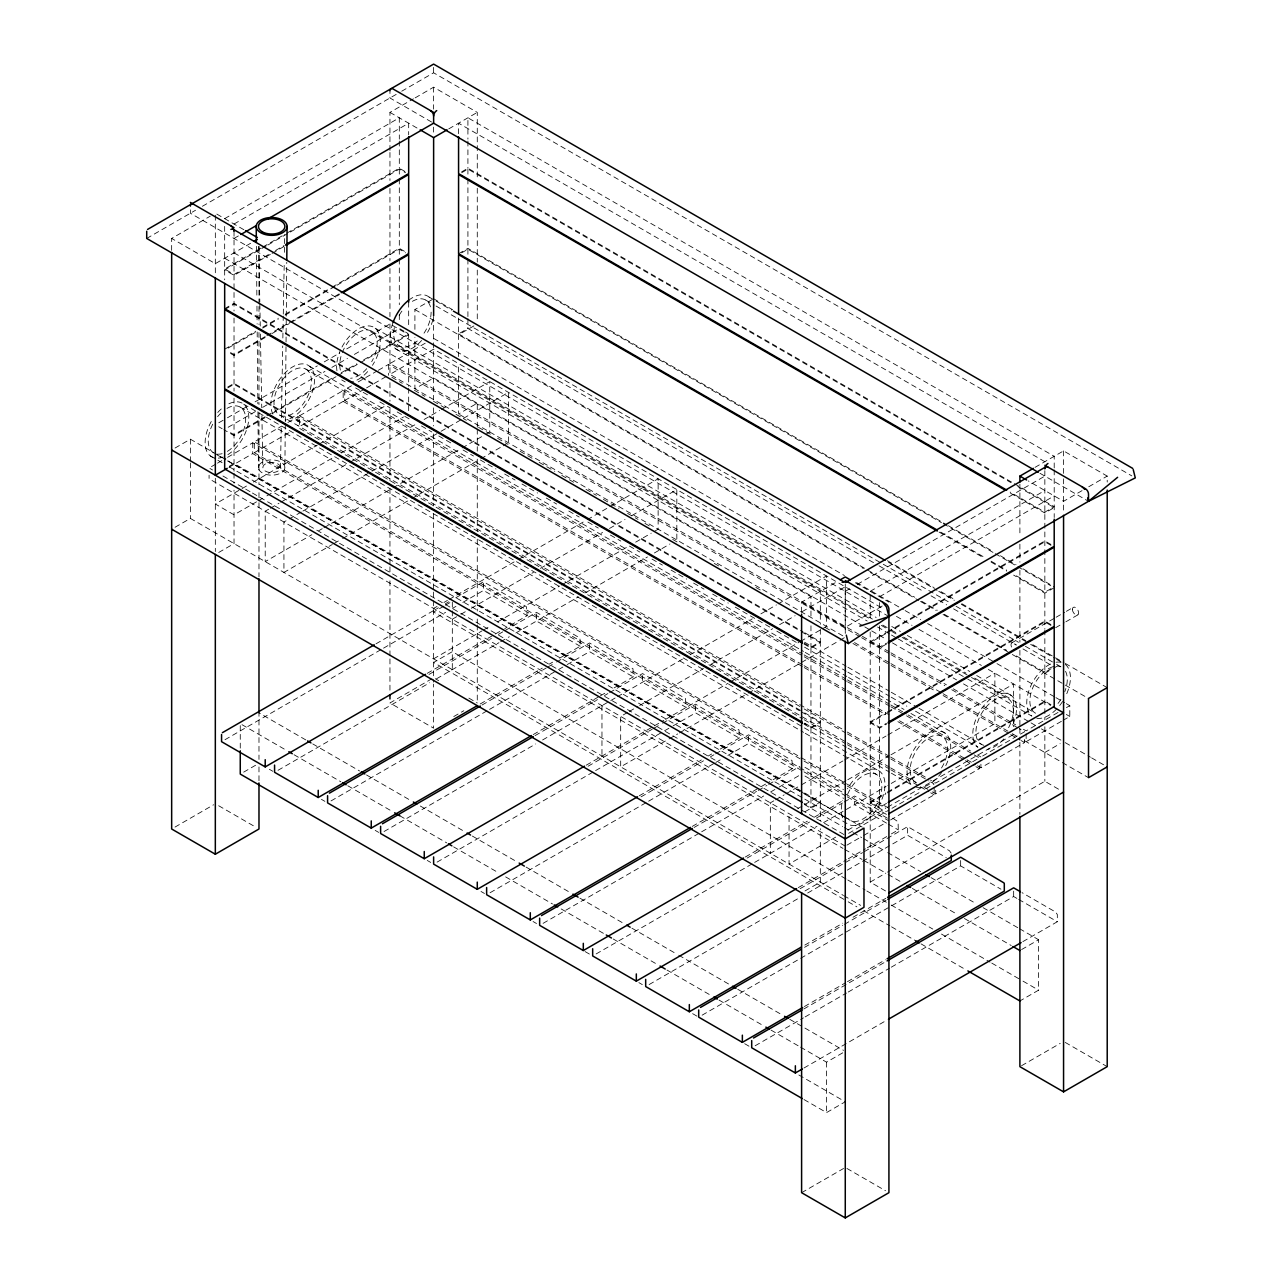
<?xml version="1.0" encoding="UTF-8"?>
<svg xmlns="http://www.w3.org/2000/svg" width="1282" height="1282" viewBox="0 0 1282 1282"><rect width="100%" height="100%" fill="white"/><g stroke="black" fill="none" stroke-linecap="round" stroke-linejoin="round"><path stroke-width="0.75" stroke-dasharray="5 3.75" d="M284.892 467.529A13.237 7.644 0 0 0 265.054 460.911A13.237 7.644 0 0 0 265.054 474.148A13.237 7.644 0 0 0 284.892 467.529L285.293 423.701M285.309 421.698L286.03 343.993M286.046 341.99L286.255 318.08M286.287 316.093L286.767 262.281M280.486 467.529A8.814 5.096 0 0 0 267.249 463.123A8.814 5.096 0 0 0 267.249 471.936A8.814 5.096 0 0 0 280.486 467.529L281.255 425.688M281.399 417.708L282.713 345.98M282.857 338.015L283.258 316.093M283.29 314.09L284.235 262.281M284.428 252.33L284.748 234.398M146.709 238.436L195.537 210.248M202.412 206.274L400.032 92.176M401.715 91.214L433.62 72.802L1131.83 475.894M171.66 250.407L171.66 238.436L210.28 216.145M389.952 150.443L389.952 112.399L413.461 98.826M415.144 97.865L433.62 87.192L477.273 112.399L477.273 180.265M224.67 218.629L399.311 117.8L399.311 139.129M234.029 224.03L408.67 123.2L408.67 134.834M234.029 238.436L239.189 235.455M250.583 243.292L215.328 263.643L171.66 238.436M448.732 128.889L477.273 112.399M260.983 248.083L224.67 269.044L234.029 274.444L268.611 254.477M262.714 247.089L285.197 234.109M286.928 233.1L399.311 168.214L405.545 171.82M266.175 245.984L224.67 269.941L234.029 275.342L270.342 254.381M267.906 244.99L288.658 233.004M290.389 232.01L399.311 169.112L405.545 172.717M275.534 250.487L284.171 245.503M272.072 253.387L284.171 246.4M224.67 308.658L234.029 303.257L802.965 631.722M461.68 171.82L467.914 168.214L1012.572 482.673M224.67 309.555L234.029 304.155L799.503 630.632M461.68 172.717L467.914 169.112L1010.841 482.577M224.67 349.169L255.807 331.205M262.714 327.198L278.274 318.224M285.197 314.234L330.147 288.274M331.878 287.28L399.311 248.339L408.67 253.74M228.132 348.079L255.807 332.102M262.714 328.112L278.274 319.122M285.197 315.132L335.339 286.174M337.07 285.181L399.311 249.237L405.545 252.842M265.15 336.605L234.029 354.569L227.795 350.964M266.88 335.596L287.633 323.625M289.363 322.631L339.506 293.674M265.15 337.503L234.029 355.467L227.795 351.861M272.072 333.512L289.363 323.529M291.094 322.519L339.506 294.572M227.795 386.972L234.029 383.382L802.965 711.847M458.571 253.74L467.914 248.339L946.661 524.739M227.795 387.885L234.029 384.28L799.503 710.741M461.68 252.842L467.914 249.237L941.453 522.639M175.057 448.027L190.377 439.197L799.904 791.106M218.773 422.788L225.696 418.797M227.427 417.804L246.448 406.827M255.086 401.827L317.343 365.883M324.25 361.893L339.81 352.919M346.733 348.912L389.952 323.961L408.67 334.762L408.67 386.267M414.903 329.362L414.903 309.555L431.922 299.732M228.132 427.291L255.807 411.314M262.714 407.323L324.955 371.395M331.878 367.389L347.438 358.415M354.361 354.425L399.311 328.464L403.99 331.157M265.15 416.714L234.029 434.694L227.795 431.089M266.88 415.721L334.314 376.796M341.236 372.79L356.797 363.816M363.719 359.825L408.67 333.865L405.545 332.07M265.15 417.628L234.029 435.592L223.821 429.694M272.072 413.621L336.044 376.7M337.775 375.69L358.527 363.719M360.258 362.71L408.67 334.762M215.793 464.116L209.078 467.994L212.556 469.997M217.475 463.155L225.872 458.299M227.555 457.337L252.746 442.787L802.244 760.05M934.145 787.581L934.145 794.792L890.477 819.999L254.301 452.69L254.301 441.889L281.175 426.377M287.889 422.499L297.969 416.682L802.404 707.92M343.175 401.378L299.523 426.585L299.523 415.785L343.175 390.577L343.175 401.378L802.548 666.592M802.372 664.701L344.746 400.481L344.746 389.68L351.46 385.802M358.175 381.924L376.652 371.251M378.318 370.29L388.398 364.473L859.902 636.689M425.223 343.207L389.952 363.575L889.195 651.801M229.35 466.199L234.029 463.491L802.965 791.972M458.571 318.016L458.571 333.865L467.914 328.464L877.273 564.801M228.933 467.337L252.746 453.604L802.244 770.851M254.301 452.69L291.238 431.361M344.746 400.481L364.889 388.847M366.572 387.885L386.715 376.251M473.875 325.932L458.571 334.762L458.571 356.556M175.057 527.255L190.377 518.409L843.203 895.317M246.448 486.038L215.328 504.002L234.029 514.819L256.512 501.839M253.355 482.048L317.343 445.11M319.058 444.117L386.507 405.176M258.243 500.829L265.15 496.839M266.88 495.846L334.314 456.905M341.236 452.915L403.477 416.987M268.675 509.21L265.214 511.214L265.214 561.628L311.846 534.706M270.406 508.217L279.027 503.233M280.758 502.24L348.127 463.347M349.842 462.353L417.211 423.461M424.118 419.47L439.662 410.496M441.393 409.503L489.756 381.571L489.756 431.986L484.564 434.983M218.725 552.462L234.029 543.616L234.029 490.141M301.206 512.047L283.931 522.014L283.931 572.429L332.294 544.513M302.921 511.037L370.29 472.161M372.02 471.151L439.373 432.274M441.104 431.265L461.824 419.31M463.555 418.301L508.457 392.388L508.457 442.787L503.281 445.783M318.753 530.716L322.215 528.713M323.945 527.719L391.298 488.827M393.029 487.833L460.382 448.94M462.113 447.947L482.849 435.976M334.009 543.504L340.932 539.514M342.647 538.52L410.016 499.627M411.746 498.634L479.099 459.741M480.83 458.748L501.55 446.777M433.588 608.421L437.05 606.434M443.957 602.444L447.402 600.441M449.133 599.447L516.502 560.555M518.216 559.561L585.586 520.668M587.316 519.675L608.037 507.704M609.767 506.71L658.131 478.795L658.131 529.194L652.939 532.19M375.995 643.82L438.428 607.78M445.367 603.774L448.828 601.771M455.767 597.765L483.506 581.756L526.341 606.642L527.174 615.648L504.771 628.581M443.828 606.162L433.62 612.043L842.979 848.396M445.527 605.168L452.322 601.242L452.322 608.998M225.007 739.698L381.828 649.141M383.558 648.147L445.607 612.331M452.498 608.357L455.943 606.37M462.834 602.38L483.506 590.441L527.174 615.648M452.306 619.222L459.212 615.232M460.943 614.238L469.581 609.254M471.295 608.261L533.472 572.349M540.395 568.375L602.572 532.463M609.479 528.472L625.023 519.498M631.93 515.524L676.832 489.596L676.832 540.01M433.588 658.836L481.952 630.92M483.683 629.911L490.589 625.92M497.496 621.946L559.673 586.034M561.404 585.041L628.757 546.148M635.68 542.158L651.224 533.184M243.676 772.133L255.583 765.258M427.21 673.354L503.041 629.574M429.005 674.428L491.439 638.388M498.377 634.382L503.586 631.385M505.316 630.375L536.533 612.363L579.977 638.132L580.185 646.256L559.513 658.195M175.025 827.066L213.645 804.759M431.938 678.723L389.952 702.969L433.62 728.176L433.62 684.123M278.018 770.306L429.678 682.745M436.569 678.755L498.938 642.715M500.669 641.721L509.307 636.737M515.845 632.988L578.39 596.851M585.297 592.861L647.474 556.949M654.381 552.975L669.925 544.001M453.764 716.542L463.844 710.725M480.237 703.962L542.27 668.146M549.161 664.172L552.622 662.185M482.016 705.036L546.196 668.002M547.927 666.993L554.866 662.986M556.596 661.993L589.544 642.971L632.988 668.739L633.196 676.864L612.524 688.803M331.028 800.913L487.865 710.372M489.58 709.363L556.805 670.566M558.519 669.573L565.41 665.582M567.141 664.589L589.544 651.657L633.196 676.864M533.248 734.57L598.742 696.767M600.457 695.773L605.633 692.793M535.043 735.644L597.476 699.603M604.399 695.597L607.876 693.594M609.607 692.601L642.554 673.579L685.389 698.466L686.223 707.472L642.554 682.264L642.554 675.069M384.055 831.521L535.716 743.961M542.607 739.97L615.777 697.648M617.507 696.655L683.146 658.756M690.053 654.782L752.23 618.869M760.867 613.886L776.411 604.912M778.142 603.918L826.505 576.003L826.505 626.417L800.593 641.369M801.603 612.107L801.603 602.123L836.874 581.772M1035.007 467.369L1063.563 450.895L1107.215 476.103L1107.215 482.08M627.587 712.439L620.68 716.43L620.68 766.844L667.313 739.922M629.318 711.446L637.955 706.462M639.67 705.469L703.578 668.563M710.484 664.573L772.661 628.677M779.584 624.687L795.128 615.713M802.035 611.722L845.207 586.803L845.207 633.34M845.271 591.322L850.431 588.342M857.305 584.368L1044.846 476.103M870.206 591.322L1044.846 490.509M586.259 765.178L663.82 720.404M665.534 719.41L728.048 683.258M729.779 682.248L798.862 642.362M879.564 596.723L1054.205 495.91M588.053 766.251L652.217 729.218M653.948 728.208L660.887 724.202M662.618 723.208L695.581 704.187L739.025 729.955L739.233 738.079L718.545 750.018M437.066 862.129L593.887 771.588M595.617 770.578L662.826 731.782M664.557 730.788L671.447 726.798M673.162 725.804L695.581 712.872L739.233 738.079M804.022 643.131L810.961 647.138L820.32 641.737L820.32 626.225M882.208 606.001L845.271 627.331L801.603 602.123M1082.04 490.637L1063.563 501.31L1028.292 480.942M1088.755 486.759L1107.215 476.103M804.022 644.045L810.961 648.051L820.32 642.651L820.32 721.862L810.961 727.263L804.022 723.256M669.044 738.929L677.681 733.945M679.396 732.935L746.765 694.059M748.496 693.049L838.3 641.208M840.031 640.199L845.207 637.218L389.952 374.376L433.62 349.169L882.577 608.373M870.206 632.042L870.206 641.737L885.782 632.763M887.497 631.754L1044.846 540.924L1054.205 546.324M885.782 633.661L870.206 642.651L870.206 721.862L879.564 727.263L886.487 723.272M887.497 632.667L1044.846 541.821L1052.65 546.324M870.206 641.737L879.564 647.138L886.487 643.147M886.487 644.045L879.564 648.051L879.564 727.263M639.269 795.785L701.318 759.97M708.209 755.995L711.654 754.008M641.064 796.859L703.498 760.819M710.436 756.813L713.898 754.81M715.644 753.816L748.592 734.794L792.036 760.563L792.244 768.687L771.572 780.626M490.077 892.737L646.913 802.195M648.628 801.186L714.122 763.383M715.853 762.389L721.013 759.409M727.904 755.418L748.592 743.48L792.244 768.687M1051.08 588.63L1044.846 592.236L1013.629 574.208M804.022 724.154L810.961 728.16L820.32 722.76L820.32 801.987L810.961 807.388L804.022 803.381M1054.205 587.733L1044.846 593.133L1013.629 575.105M870.206 721.862L885.782 712.872M887.497 711.879L1044.846 621.033L1051.08 624.638M886.487 803.397L879.564 807.388L870.206 801.987L870.206 722.76L885.782 713.786M887.497 712.776L1044.846 621.946L1052.65 626.433M692.296 826.393L759.505 787.597M761.236 786.603L769.841 781.619M1011.818 642.827L1054.445 618.228M1056.144 617.235L1064.669 612.315M1066.368 611.338L1073.194 607.396M694.091 827.467L756.508 791.427M758.255 790.433L766.924 785.417M768.655 784.424L799.872 766.396M870.206 722.76L879.564 728.16L886.487 724.17M543.087 923.344L699.924 832.803M701.655 831.794L763.687 795.978M770.578 792.004L777.469 788.013M779.2 787.02L799.888 775.081M1055.679 627.667L1064.204 622.748M1065.919 621.77L1077.841 614.879M773.799 800.849L770.338 802.836L770.338 853.251M775.514 799.856L784.151 794.856M785.882 793.862L799.696 785.882M801.426 784.888L842.883 760.963M844.614 759.97L886.054 736.028M887.785 735.035L994.88 673.21L994.88 723.625L887.785 785.449M797.692 808.654L802.869 805.673M804.599 804.663L846.04 780.738M847.771 779.744L889.227 755.803M890.958 754.81L1013.581 684.011L1013.581 726.67M1051.08 668.755L1044.846 672.345L1013.629 654.333M805 811.73L820.32 802.885L820.32 820.704M1044.846 673.258L1051.657 669.332M1053.355 668.339L1060.166 664.413M745.307 857.001L807.356 821.185M814.246 817.211L843.54 800.288M747.102 858.075L809.535 822.034M816.474 818.028L842.482 803.013M844.213 802.019L854.613 796.01L889.756 816.297M596.114 953.952L752.935 863.411M754.665 862.401L816.971 826.329M823.605 822.611L886.054 786.443M870.206 801.987L885.782 792.997M887.497 792.004L1044.846 701.158L1051.08 704.763M885.525 890.942L870.206 882.112L870.206 802.885L885.782 793.895M887.497 792.901L1044.846 702.055M835.688 837.13L789.055 864.052L789.055 813.637M847.771 830.159L885.766 808.221M887.497 807.211L1013.581 734.426M848.62 833.364L888.923 810.096M919.034 792.709L890.477 809.182L254.301 441.889M925.748 788.831L934.145 783.975L930.668 781.988M982.605 756.011L1024.574 731.766L1019.382 728.769M1058.051 712.455L1026.145 730.868L1022.667 728.865M1066.448 707.6L1069.797 705.661L1069.797 716.462L1063.082 720.34M846.937 845.126L862.049 836.409M863.731 835.431L885.558 822.836M932.238 791.875L935.7 793.879L979.368 768.671L979.368 765.082M977.461 765.771L980.922 767.774L1024.574 742.566L1024.574 738.977M1061.4 721.317L1026.145 741.669L1026.145 732.663M798.317 887.609L846.585 859.757M848.299 858.764L865.542 848.812M867.257 847.819L889.66 834.886M891.391 833.893L898.281 829.903L898.073 821.778L891.439 817.259M800.112 888.682L862.546 852.642M864.276 851.649L907.64 826.618L949.465 850.767L951.292 853.315M805 890.942L820.32 882.112L820.32 828.637M1044.846 752.47L1060.166 743.64M649.125 984.56L799.055 897.993M807.676 893.009L845.591 871.135M847.322 870.125L907.64 835.303L946.26 857.61M870.206 882.112L885.782 873.122M887.497 872.129L1044.846 781.283L1060.166 790.129M804.808 945.09L842.723 923.2M853.059 917.223L885.798 898.329M804.567 947.334L842.723 925.3M844.453 924.306L886.086 900.268M702.135 1015.168L889.996 906.711M891.711 905.717L960.651 865.911L1000.954 889.179M804.391 1006.546L845.751 982.669M847.482 981.659L885.397 959.769M803.83 1008.982L885.333 961.917M755.162 1045.775L803.413 1017.908M805.128 1016.914L846.489 993.037M848.219 992.044L889.58 968.166M891.311 967.173L1013.661 896.519L1017.027 898.458M803.99 1068.002L886.711 1020.232M1022.86 941.629L1057.33 921.726L1057.33 914.531L1055.503 911.983L1022.026 892.657M800.529 1047.138L826.553 1062.169L843.556 1052.346M1021.61 949.561L1038.612 939.738L1038.612 990.153L1019.895 1000.954M804.006 1099.555L826.553 1112.584L845.271 1101.783L798.43 1074.733M801.603 1192.693L843.588 1168.463M1021.578 1065.695L1060.198 1043.388M1044.846 461.696L458.571 123.2L458.571 134.834M431.553 122.014L389.952 97.993L389.952 90.798M1039.974 473.282L1088.514 501.31M389.952 112.399L418.509 128.889M1014.318 483.667L1054.205 506.71L1044.846 512.111L1010.152 492.08M1017.78 486.583L1054.205 507.608L1044.846 513.008L1008.421 491.984M948.392 525.748L993.502 551.773M1000.441 555.779L1016.049 564.801M1022.988 568.807L1054.205 586.836M943.199 523.633L993.502 552.686M995.233 553.68L1016.049 565.699M1017.78 566.692L1050.743 585.73M940.78 532.142L984.143 557.173M991.082 561.179L1006.691 570.202M939.049 532.046L984.143 558.087M991.082 562.093L1006.691 571.099M433.62 298.754L452.658 309.747M887.304 560.683L934.065 587.685M940.988 591.675L954.834 599.672M961.756 603.678L1025.84 640.663M1032.763 644.67L1063.932 662.666M1065.246 663.419L1107.215 687.649M429.133 297.087L434.342 300.1M436.072 301.094L451.665 310.1M888.506 562.301L937.046 590.329M938.777 591.339L954.369 600.345M961.308 604.335L1028.917 643.372M1030.648 644.381L1054.91 658.387M1056.64 659.381L1063.579 663.387M425.64 300.036L434.294 305.036M436.04 306.029L881.535 563.247M883.266 564.24L949.145 602.268M956.068 606.274L1018.485 642.298M1025.408 646.304L1054.878 663.323M1056.608 664.316L1061.817 667.329M879.019 565.811L924.114 591.835M931.053 595.842L946.661 604.864M953.6 608.87L1016.049 644.926M1022.988 648.932L1054.205 666.944M458.571 333.865L914.755 597.252M921.694 601.258L937.302 610.264M944.241 614.27L1006.691 650.327M414.903 309.555L863.395 568.487M870.318 572.493L918.809 600.489M920.54 601.482L936.132 610.488M943.055 614.479L1010.585 653.467M1012.315 654.477L1088.514 698.466M433.62 338.368L844.453 575.554M856.584 582.557L903.393 609.591M905.124 610.585L920.716 619.591M927.655 623.597L995.265 662.634M996.995 663.627L1054.205 696.655M1055.935 697.648L1064.605 702.664M1066.336 703.658L1069.797 705.661M243.868 229.718L215.328 213.229L215.328 273.627M855.334 582.749L888.923 602.123M896.455 616.386L912.047 625.392M918.986 629.398L981.387 665.422M988.326 669.428L1050.727 705.453M1066.336 714.459L1069.797 716.462M888.923 616.53L190.377 213.229L190.377 206.033M375.177 328.24L876.151 617.475M891.759 626.481L900.429 631.481M907.352 635.487L969.769 671.512M976.692 675.518L1011.37 695.533M399.167 345.868L872.401 619.078M882.801 625.087L889.74 629.093M891.471 630.087L896.679 633.1M903.602 637.09L966.019 673.13M974.689 678.13L1035.359 713.161A26.457 15.272 -60 0 1 1032.379 688.787A26.457 15.272 -60 0 1 1053.419 666.576M371.684 331.173L870.927 619.414M881.327 625.408L889.996 630.423M891.727 631.417L900.397 636.417M902.127 637.426L969.737 676.447M971.468 677.457L1007.86 698.466M234.029 252.842L820.32 591.322L820.32 624.286M395.673 348.8L867.177 621.017M877.577 627.026L889.708 634.029M891.439 635.023L896.647 638.035M898.378 639.029L965.987 678.066M967.718 679.059L1031.85 716.093A30.864 17.82 -60 0 1 1029.222 689.764A30.864 17.82 -60 0 1 1050.503 664.028M863.058 625.92L433.62 377.982L414.903 388.783L414.903 337.278M864.789 626.914L869.981 629.911M871.712 630.92L885.574 638.917M892.496 642.907L956.564 679.893M963.503 683.899L1029.302 721.894M1031.032 722.888L1039.686 727.888M1041.417 728.881L1063.932 741.877M1065.246 742.647L1090.421 757.181M1091.639 757.886L1107.215 766.876M224.67 258.243L810.961 596.723L810.961 618.052M890.926 652.81L946.404 684.828M953.327 688.835L1015.745 724.859M861.632 637.699L889.371 653.708M891.102 654.701L944.834 685.726M951.773 689.732L1017.652 727.759M854.533 642.586L889.371 662.714M890.926 663.611L941.325 692.697M943.055 693.706L1010.585 732.695M1012.267 733.673L1017.507 736.685M1024.446 740.692L1088.514 777.677M391.859 377.277L402.26 383.286M414.407 390.289L424.807 396.298M433.476 401.298L443.876 407.307M456.007 414.31L466.408 420.32M478.539 427.323L490.669 434.326M497.608 438.332L508.009 444.325M520.139 451.344L532.27 458.347M539.209 462.353L554.818 471.359M561.74 475.35L573.887 482.369M586.018 489.371L596.418 495.365M603.341 499.371L618.95 508.377M627.619 513.393L638.019 519.386M644.958 523.393L651.881 527.399M672.681 539.402L679.62 543.408M714.282 563.423L721.221 567.429M755.899 587.444L762.822 591.451M825.223 627.475L832.162 631.481M852.963 643.484L889.371 664.509M891.102 665.502L936.181 691.527M943.103 695.533L1008.982 733.56M1010.713 734.57L1019.382 739.57M1021.113 740.563L1024.574 742.566M804.711 632.731L820.32 641.737M801.234 631.625L820.32 642.651M804.599 642.218L846.2 666.239M847.931 667.249L889.532 691.254M891.262 692.264L917.271 707.279M919.002 708.273L981.403 744.297M341.717 379.937L345.195 381.94M355.595 387.949L367.726 394.952M379.857 401.955L390.257 407.964M397.196 411.971L409.327 418.974M421.457 425.977L431.858 431.986M438.797 435.992L450.927 442.995M463.074 449.998L473.475 456.007M480.397 460.014L496.006 469.02M504.675 474.02L515.076 480.029M521.998 484.019L537.607 493.041M546.276 498.041L556.676 504.05M568.807 511.053L579.208 517.047M587.877 522.062L598.277 528.056M610.408 535.075L620.808 541.068M629.478 546.084L639.878 552.077M652.009 559.08L662.409 565.09M671.079 570.089L686.687 579.095M693.61 583.102L704.01 589.111M712.68 594.111L728.288 603.117M735.227 607.123L769.889 627.138M776.828 631.145L797.628 643.147M804.551 647.154L846.168 671.175M847.899 672.185L889.5 696.19M891.23 697.2L906.839 706.206M915.492 711.206L977.91 747.246A30.864 17.82 -60 0 1 979.208 712.455A30.864 17.82 -60 0 1 1008.678 693.979A30.864 17.82 -60 0 1 1012.508 725.532M309.443 366.203L803.477 651.432M805.208 652.426L846.809 676.447M848.54 677.457L904.018 709.475M910.941 713.481L945.619 733.496M344.746 389.68L802.372 653.884M804.102 654.894L845.703 678.915M847.45 679.909L889.051 703.93M890.782 704.94L906.374 713.946M908.121 714.939L970.522 750.964M977.461 754.97L980.922 756.973M305.933 369.136A26.457 15.272 -60 0 1 297.552 410.128A26.457 15.272 -60 0 1 274.636 396.891A26.457 15.272 -60 0 1 305.933 369.136L803.445 656.368M804.279 656.801L846.777 681.383M847.61 681.816L890.109 706.414M890.958 706.831L904.82 714.843M906.55 715.837L972.429 753.864M974.16 754.874L979.368 757.87L935.7 783.078L930.508 780.081M804.102 665.695L845.703 689.716M847.45 690.71L889.051 714.731M899.451 720.74L965.314 758.768M967.045 759.777L975.714 764.777M804.279 667.602L845.88 691.623M847.61 692.617L885.75 714.635M897.881 721.638L963.76 759.665M965.49 760.675L974.16 765.675M975.89 766.684L979.368 768.671M299.523 415.785L845.559 731.044M847.29 732.038L888.891 756.06M890.637 757.053L928.761 779.071M804.135 708.914L845.735 732.935M847.466 733.945L889.067 757.966M890.798 758.96L928.937 780.978M804.711 712.856L820.32 721.862M801.234 711.75L820.32 722.76M279.476 414.967L846.312 742.23M847.29 742.839L889.66 767.245M890.637 767.87L916.63 782.869M923.569 786.876L930.508 790.882M299.7 428.492L802.404 718.721M804.135 719.731L845.735 743.736M847.466 744.746L889.067 768.767M890.798 769.761L918.537 785.77M920.268 786.779L928.937 791.779M930.668 792.789L934.145 794.792M804.679 723.144L846.28 747.166M848.011 748.175L889.628 772.181M891.359 773.19L912.159 785.193A30.864 17.82 -60 0 1 914.002 749.489A30.864 17.82 -60 0 1 944.065 732.471A30.864 17.82 -60 0 1 945.363 766.38M243.692 404.167L879.869 771.46M240.183 407.099L803.558 732.359M805.304 733.352L876.375 774.392M803.99 761.043L845.591 785.065M847.322 786.074L885.461 808.093M218.725 426.746L222.123 428.717M870.206 802.885L885.525 811.73M804.952 767.325L843.444 789.552M803.99 771.86L845.591 795.866M847.322 796.875L888.923 820.897M580.185 646.256L536.533 621.049L536.533 613.854M804.968 776.027L843.588 798.333M886.519 823.124L854.613 804.695L854.613 797.5M888.202 824.086L898.281 829.903M1018.709 899.435L1057.33 921.726M804.711 792.981L820.32 801.987M801.635 792.1L843.203 816.089M843.828 816.458L862.289 827.13M217.187 454.934L225.856 459.934M227.587 460.927L803.109 793.205M804.84 794.199L846.441 818.22M210.232 455.863L222.363 462.866M229.302 466.872L803.077 798.141M804.808 799.135L846.408 823.156A30.864 17.82 -60 0 0 877.737 807.628A30.864 17.82 -60 0 0 878.859 770.738A30.864 17.82 -60 0 0 847.45 788.847M804.439 804.535L842.611 826.569M844.341 827.579L851.28 831.585M853.011 832.579L861.68 837.595M863.427 838.588L885.974 851.601M887.705 852.61L920.668 871.632M931.069 877.641L976.163 903.682M983.102 907.688L1017.796 927.719M1019.527 928.713L1038.612 939.738M222.956 476.007L250.679 492.016M252.426 493.025L292.296 516.037M294.027 517.047L845.271 835.303M845.271 846.104L209.078 478.795L209.078 475.205M844.71 849.389L862.049 859.405M863.796 860.414L886.343 873.427M888.073 874.42L900.22 881.439M912.351 888.442L957.462 914.483M964.401 918.489L1011.226 945.523M846.072 878.987L452.322 651.657L433.62 662.457L846.441 900.813M847.803 879.997L865.158 889.996M866.888 891.006L889.436 904.018M891.182 905.028L932.799 929.065M941.485 934.065L990.041 962.109M991.787 963.103L1021.273 980.137M1023.004 981.131L1038.612 990.153M843.828 895.685L860.623 905.38M848.187 901.807L856.857 906.823M863.796 910.829L889.804 925.844M891.551 926.838L915.829 940.86M921.037 943.873L966.131 969.913M435.303 678.723L438.652 680.662M468.875 698.113L477.273 702.969M1065.246 1042.426L1107.215 1066.656M305.805 739.922L258.98 712.872L258.98 759.409M312.744 743.913L359.585 770.963M366.524 774.969L411.618 801.01M420.288 806.009L465.398 832.05M472.337 836.056L517.431 862.097M526.101 867.097L571.195 893.137M579.881 898.137L623.244 923.184M631.914 928.184L677.008 954.225M678.739 955.218L730.788 985.265M737.727 989.271L782.821 1015.312M789.76 1019.318L843.524 1050.359M242.01 724.683L287.104 750.723M294.043 754.729L340.868 781.764M347.807 785.77L392.917 811.81M399.856 815.817L446.681 842.851M453.62 846.857L498.714 872.898M505.653 876.904L552.494 903.938M561.163 908.938L604.527 933.985M613.197 938.985L658.307 965.026M666.977 970.041L710.34 995.072M719.01 1000.072L764.104 1026.113M771.043 1030.119L798.798 1046.144M269.38 769.296L272.858 771.299M321.429 799.343L324.891 801.346M375.193 830.383L378.671 832.387M427.227 860.43L430.704 862.433M481.006 891.471L484.468 893.474M533.04 921.518L536.517 923.521M585.073 951.564L590.281 954.561M638.853 982.605L642.314 984.608M692.617 1013.645L697.825 1016.658M744.666 1043.692L749.858 1046.705M218.677 805.737L255.615 827.066M846.937 1168.463L885.558 1190.754M258.804 246.352L259.813 302.135M259.861 304.138L260.262 326.061M260.406 334.025L261.752 407.756M261.897 415.721L262.842 467.529M256.416 246.352L256.881 298.161M256.961 306.126L257.121 324.058M257.185 332.038L257.842 403.766M257.922 411.73L258.435 467.529M1063.563 450.895L1063.563 476.84M1063.563 478.827L1063.563 513.313M1054.205 467.93L1054.205 456.296L467.914 117.8L467.914 139.129M1054.205 469.869L1054.205 517.511M1044.846 470.702L1044.846 548.664M1044.846 549.738L1044.846 628.773M1044.846 629.863L1044.846 719.891M1044.846 726.734L1044.846 781.283M1019.895 484.099L1019.895 536.148M1019.895 544.161L1019.895 562.173M1019.895 570.186L1019.895 642.25M1019.895 650.262L1019.895 726.333M1019.895 728.336L1019.895 740.355M1019.895 742.358L1019.895 814.423M1013.661 891.118L1013.661 896.519M980.922 764.184L980.922 767.774M960.651 860.51L960.651 865.911M935.7 790.289L935.7 793.879M907.64 828.108L907.64 835.303M879.564 602.54L879.564 616.113M879.564 625.808L879.564 647.138M879.564 728.16L879.564 807.388M870.206 595.201L870.206 620.408M845.271 584.127L845.271 633.324M826.553 1062.169L826.553 1112.584M810.961 625.808L810.961 647.138M810.961 648.051L810.961 727.263M810.961 728.16L810.961 807.388M748.592 736.285L748.592 743.48M695.581 705.677L695.581 712.872M601.963 705.629L601.963 756.043M589.544 644.461L589.544 651.657M483.506 583.246L483.506 590.441M477.273 188.246L477.273 262.089M477.273 270.069L477.273 319.971M477.273 427.162L477.273 403.189L458.571 413.99L458.571 364.473M477.273 429.166L477.273 451.152M477.273 459.148L477.273 531.085M477.273 539.081L477.273 611.033M477.273 619.03L477.273 623.02M477.273 625.023L477.273 700.966M467.914 141.068L467.914 168.214M467.914 169.112L467.914 177.044M467.914 179.015L467.914 248.339M467.914 249.237L467.914 257.169M467.914 259.14L467.914 316.574M467.914 318.561L467.914 328.464M452.322 610.937L452.306 669.637M433.62 67.385L433.62 72.802M433.62 87.192L433.62 109.146M433.62 127.11L433.62 133.104M433.62 316.574L433.62 399.968M433.62 407.868L433.62 425.945M433.62 433.893L433.62 505.957M433.62 513.874L433.62 590.04M433.62 592.044L433.62 682.136M408.67 302.183L408.67 325.949M408.67 388.238L408.67 412.003M399.311 141.068L399.311 168.214M399.311 169.112L399.311 177.044M399.311 179.015L399.311 248.339M399.311 249.237L399.311 257.169M399.311 259.14L399.311 304.699M399.311 314.603L399.311 322.519M389.952 152.446L389.952 180.474M389.952 188.47L389.952 260.55M389.952 268.547L389.952 316.606M389.952 323.961L389.952 375.45M389.952 382.661L389.952 401.202M389.952 408.686L389.952 480.75M389.952 488.762L389.952 564.833M389.952 566.836L389.952 572.846M389.952 580.842L389.952 656.929M389.952 658.932L389.952 690.95M388.398 364.473L388.398 375.273M297.969 416.682L297.969 425.688M258.98 246.448L258.98 304.507M258.98 306.494L258.98 324.522M258.98 332.519L258.98 404.599M258.98 412.596L258.98 484.676M258.98 492.673L258.98 500.685M258.98 502.688L258.98 576.756M258.98 766.94L258.98 780.946M252.746 442.787L252.746 453.604M240.263 725.612L240.263 748.88M234.029 231.241L234.029 310.997M234.029 318.016L234.029 391.122M234.029 398.141L234.029 471.247M234.029 473.218L234.029 483.122M224.67 226.385L224.67 279.845M215.328 478.266L215.328 551.548M190.377 439.197L190.377 460.975M190.377 462.962L190.377 518.409M847.578 794.295A26.457 15.272 -60 0 1 875.366 773.895A26.457 15.272 -60 0 1 875.686 806.106A26.457 15.272 -60 0 1 847.803 818.541M842.627 817.772A30.864 17.82 -60 0 1 842.627 800.513M226.962 408.397A26.457 15.272 -60 0 1 245.663 419.214A26.457 15.272 -60 0 1 226.962 451.617M222.123 453.684A26.457 15.272 -60 0 1 217.603 454.116M213.725 452.931A26.457 15.272 -60 0 1 212.892 423.877M217.603 416.698A26.457 15.272 -60 0 1 222.123 411.939M228.869 403.798A30.864 17.82 -60 0 1 248.788 417.98A30.864 17.82 -60 0 1 227.892 454.645M223.164 457.033A30.864 17.82 -60 0 1 214.431 457.882M212.924 457.418A30.864 17.82 -60 0 1 212.94 418.781M217.748 412.483A30.864 17.82 -60 0 1 223.18 407.372M915.652 782.26A26.457 15.272 -60 0 1 916.245 750.723A26.457 15.272 -60 0 1 943.215 737.182A26.457 15.272 -60 0 1 940.283 769.905M941.789 772.229A30.864 17.82 -60 0 1 916.358 787.228M272.922 414.118A30.864 17.82 -60 0 1 288.931 369.408A30.864 17.82 -60 0 1 314.459 381.715A30.864 17.82 -60 0 1 285.229 420.047M983.903 745.291A26.457 15.272 -60 0 1 979.961 716.462A26.457 15.272 -60 0 1 1007.075 698.065A26.457 15.272 -60 0 1 1007.86 729.025M1003.854 738.913A30.864 17.82 -60 0 1 987.156 749.393M342.246 352.646A26.457 15.272 -60 0 1 369.841 330.371A26.457 15.272 -60 0 1 371.684 361.732M366.732 368.687A26.457 15.272 -60 0 1 350.547 378.238M340.387 370.113A26.457 15.272 -60 0 1 341.669 354.217M341.99 347.053A30.864 17.82 -60 0 1 374.04 327.439A30.864 17.82 -60 0 1 372.469 365.322M367.662 371.62A30.864 17.82 -60 0 1 350.98 382.084M336.958 370.867A30.864 17.82 -60 0 1 340.579 349.938M1065.534 671.319A26.457 15.272 -60 0 1 1064.781 691.687M1060.919 699.363A26.457 15.272 -60 0 1 1055.743 706.062M1057.938 666.127A26.457 15.272 -60 0 1 1060.615 666.752M1065.31 664.397A30.864 17.82 -60 0 1 1066.464 694.395M1062.602 701.462A30.864 17.82 -60 0 1 1059.06 706.302M1056.496 709.17A30.864 17.82 -60 0 1 1036.048 718.112M1056.064 662.249A30.864 17.82 -60 0 1 1061.111 662.361M412.403 301.334A26.457 15.272 -60 0 1 431.04 310.308M431.121 312.135A26.457 15.272 -60 0 1 422.788 334.906M417.243 341.012A26.457 15.272 -60 0 1 398.333 345.307A26.457 15.272 -60 0 1 395.112 324.65M399.167 315.308A26.457 15.272 -60 0 1 403.045 309.635M408.621 300.292A30.864 17.82 -60 0 1 431.313 299.443M432.915 319.747A30.864 17.82 -60 0 1 426.425 334.169M421.618 340.483A30.864 17.82 -60 0 1 396.619 349.473A30.864 17.82 -60 0 1 393.045 322.471M1011.53 647.041A4.407 2.548 60 0 1 1012.107 642.667A4.407 2.548 60 0 1 1016.225 645.086M1072.409 609.543A4.407 2.548 60 0 0 1077.233 615.136A4.407 2.548 60 0 0 1076.928 608.726A4.407 2.548 60 0 0 1072.409 609.543"/><path stroke-width="1.5" d="M286.783 260.294L287.104 226.417A15.432 8.91 0 0 0 263.948 218.709A15.432 8.91 0 0 0 263.948 234.141A15.432 8.91 0 0 0 287.104 226.417M146.709 231.241L146.709 238.436L848.38 643.548L888.923 616.53L1088.514 501.31L1117.616 477.305M147.542 229.43L433.62 64.1L1132.711 468.395M222.395 732.679L374.264 644.83M240.92 234.462L256.4 225.52M268.451 218.565L433.62 123.2L433.62 116.005A4.407 2.548 -60 0 1 436.729 110.605M253.948 241.353L257.297 239.414M420.192 129.851L433.62 137.607L447.049 129.851M285.902 244.493L408.67 173.615L408.67 136.773M285.902 245.391L408.67 174.528L408.67 253.74L341.236 292.681M342.967 292.584L408.67 254.637L408.67 302.183M227.235 468.331L215.328 475.205L215.328 277.617M221.562 734.474L221.562 741.685L265.214 766.892L425.496 674.348M171.66 252.41L171.66 829.005L215.328 854.213L258.98 829.005L258.98 782.949M274.572 765.082L274.572 772.293L318.224 797.5L476.792 705.965M329.41 793.157L480.285 706.045M327.583 795.689L327.583 802.901L371.251 828.108L531.517 735.564M382.437 823.765L533.312 736.653M840.223 579.833L845.271 576.932L850.303 579.833M1019.895 482.112L1019.895 476.103L1033.34 468.347M846.184 582.108L1045.759 466.872M380.61 826.297L380.61 833.508L424.262 858.716L584.544 766.171M888.218 642.154L1054.205 546.324L1054.205 519.178M888.218 643.051L1054.205 547.222L1054.205 626.433L888.218 722.279M433.62 856.905L433.62 864.116L477.273 889.323L637.555 796.779M486.631 887.529L486.631 894.724L530.299 919.931L690.565 827.387M541.469 915.588L692.344 828.476M888.218 723.176L1054.205 627.347L1054.205 706.558L888.218 802.404M539.642 918.136L539.642 925.332L583.31 950.539L743.576 858.011M888.923 813.685L1063.563 712.856L1053.355 706.975M1107.215 687.649L1088.514 698.466L1088.514 777.677L1107.215 766.876M592.669 948.744L592.669 955.939L636.321 981.147L796.603 888.618M888.923 892.913L1063.563 792.084M645.679 979.352L645.679 986.547L689.331 1011.754L801.362 947.077M887.529 897.336L951.292 860.51L951.292 855.11M700.517 1007.412L801.106 949.337M887.817 899.275L960.651 857.225L1004.094 882.994M698.69 1009.96L698.69 1017.155L742.358 1042.362L802.676 1007.54M887.112 958.776L1004.303 891.118L1004.303 883.923M753.528 1038.019L802.099 1009.976M887.064 960.923L1013.661 887.833L1020.36 891.695M751.701 1040.567L751.701 1047.763L795.369 1072.97L802.26 1068.996M888.426 1019.238L1021.129 942.623M801.603 892.913L801.603 1192.693L845.271 1217.9L888.923 1192.693L888.923 609.335A4.407 2.548 60 0 0 885.798 603.934L845.271 580.522M1019.895 816.426L1019.895 1066.656L1063.563 1091.863L1107.215 1066.656L1107.215 490.077M1087.681 497.945L1088.514 501.31L1135.291 477.898L1133.208 469.5M859.821 626.145L888.923 616.53L886.471 606.979L882.513 602.027M433.62 112.399L393.077 89.003A4.407 2.548 60 0 0 389.952 90.798M1044.846 465.302L1085.389 488.698A4.407 2.548 60 0 1 1088.514 494.099L1088.514 501.31M433.3 123.024L1038.244 472.289M1019.895 476.103L1026.626 479.981M1006.691 490.077L458.571 173.615L458.571 136.773M1004.96 489.98L458.571 174.528L458.571 253.74L937.302 530.139M937.302 531.036L458.571 254.637L458.571 314.058M453.395 311.109L885.029 560.314M245.551 230.68L257.297 237.474M190.377 202.428L234.029 227.635M233.116 229.222L844.357 582.108A4.407 2.548 -60 0 0 842.146 582.332M802.292 642.138L224.67 308.658L224.67 283.45M802.292 643.035L224.67 309.555L224.67 388.783L802.292 722.263M802.292 723.16L224.67 389.68L224.67 468.908L802.292 802.388M925.86 874.644L929.338 876.648M171.66 449.998L845.271 838.893L863.972 828.092L863.972 907.319L845.271 918.12L171.66 529.21M907.159 885.445L910.621 887.448M1012.956 946.533L1019.895 950.539M915.829 940.86L919.29 942.863M967.862 970.907L1019.895 1000.954M307.552 740.916L311.013 742.919M361.316 771.956L364.793 773.959M413.349 802.003L416.826 804.006M467.129 833.044L470.59 835.047M519.162 863.09L524.37 866.103M572.942 894.131L578.134 897.144M626.706 925.187L630.183 927.19M732.519 986.275L735.98 988.278M784.552 1016.306L788.029 1018.309M288.835 751.717L292.312 753.72M342.615 782.757L346.076 784.76M394.648 812.804L399.856 815.817M448.412 843.844L451.889 845.848M554.225 904.932L557.702 906.935M606.258 934.979L611.466 937.991M660.038 966.035L665.246 969.032M713.802 997.076L717.279 999.079M765.851 1027.122L769.312 1029.126M802.276 1098.562L240.263 774.088L240.263 750.819M1082.104 486.791L1084.732 489.371M846.296 635.135L848.38 643.548M256.224 226.417L256.368 242.362M1063.563 515.316L1063.563 1091.863M845.271 641.304L845.271 1217.9M801.603 614.11L801.603 813.685M795.369 1065.775L795.369 1072.97M742.358 1035.167L742.358 1042.362M689.331 1004.559L689.331 1011.754M636.321 973.935L636.321 981.147M583.31 943.328L583.31 950.539M530.299 912.72L530.299 919.931M477.273 882.112L477.273 889.323M433.62 137.607L433.62 315.773M424.262 851.504L424.262 858.716M389.952 694.956L389.952 698.962M371.251 820.897L371.251 828.108M318.224 790.289L318.224 797.5M265.214 759.681L265.214 766.892M258.98 578.759L258.98 712.888M215.328 554.417L215.328 854.213M230.92 225.84A4.407 2.548 60 0 1 234.029 231.241A4.407 2.548 -60 0 0 230.92 229.43M430.496 110.605A4.407 2.548 60 0 1 433.62 116.005M190.377 206.033A4.407 2.548 60 0 1 193.486 204.223M1047.971 467.097A4.407 2.548 60 0 0 1044.846 468.892A4.407 2.548 -60 0 1 1045.263 466.856M1045.759 465.831A4.407 2.548 -60 0 1 1047.971 463.491M845.687 582.573A4.407 2.548 60 0 1 848.38 582.332M393.045 322.471A30.864 17.82 -60 0 1 408.621 300.292M262.313 231.818A13.237 7.644 0 0 0 284.444 228.404A13.237 7.644 0 0 0 268.242 219.046A13.237 7.644 0 0 0 262.313 231.818"/></g></svg>
